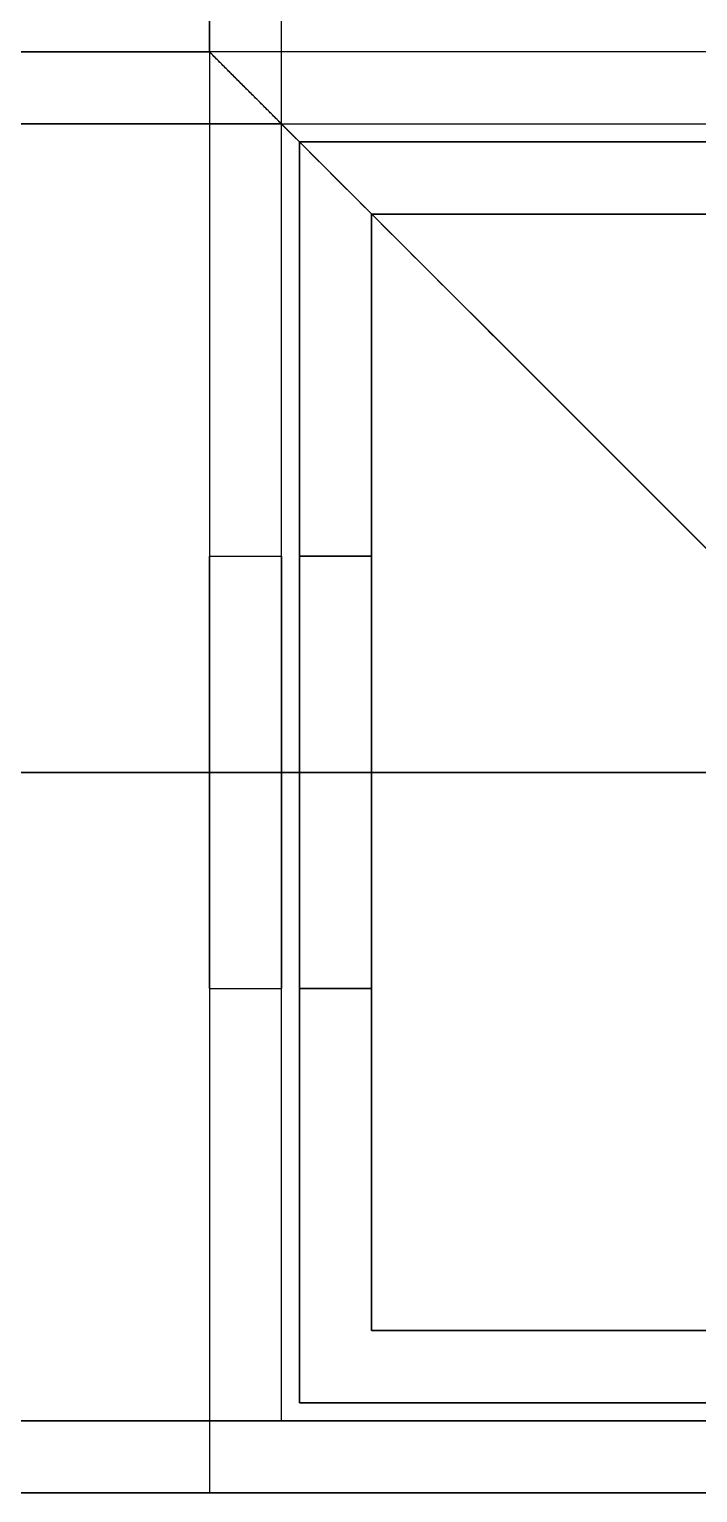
# Model space of a CAD drawing. Header units: millimetres. Extents: x -5956 to -4640, y -5088 to -3772.
# Drawn here: x -4685.11 to -4666.56, y -5087.89 to -5047.26 of the extents above; entities that cross this region are included whole.
import ezdxf

# ---------------------------------------------------------------- set-up
doc = ezdxf.new("R2010")
doc.units = ezdxf.units.MM
doc.header["$MEASUREMENT"] = 0
doc.layers.add('staal', color=5, linetype='Continuous', true_color=0x0000ff)

msp = doc.modelspace()

# ---------------------------------------------------------------- linework, layer by layer
at = {"layer": 'staal'}
for p, q in [((-4640.11, -5087.894, -424.813), (-4680.11, -5047.894, -424.813)), ((-4640.11, -5087.894, -424.813), (-4680.11, -5047.894, -424.813)), ((-4680.11, -5047.894, -399.813), (-4678.11, -5049.894, -399.813)), ((-4640.11, -5087.894, 1276), (-4680.11, -5047.894, 1276)), ((-4680.11, -5061.894, 1145.5), (-4678.11, -5061.894, 1145.5)), ((-4680.11, -5061.894, 1220.5), (-4678.11, -5061.894, 1220.5)), ((-4680.11, -5061.894, 995.5), (-4678.11, -5061.894, 995.5)), ((-4680.11, -5061.894, 1070.5), (-4678.11, -5061.894, 1070.5)), ((-4680.11, -5061.894, 845.5), (-4678.11, -5061.894, 845.5)), ((-4680.11, -5061.894, 920.5), (-4678.11, -5061.894, 920.5)), ((-4680.11, -5061.894, 770.5), (-4678.11, -5061.894, 770.5)), ((-4680.11, -5061.894, 695.5), (-4678.11, -5061.894, 695.5)), ((-4680.11, -5061.894, 95.5), (-4678.11, -5061.894, 95.5)), ((-4680.11, -5061.894, 170.5), (-4678.11, -5061.894, 170.5)), ((-4680.11, -5061.894, 320.5), (-4678.11, -5061.894, 320.5)), ((-4680.11, -5061.894, 245.5), (-4678.11, -5061.894, 245.5)), ((-4680.11, -5061.894, 470.5), (-4678.11, -5061.894, 470.5)), ((-4680.11, -5061.894, 395.5), (-4678.11, -5061.894, 395.5)), ((-4680.11, -5061.894, 620.5), (-4678.11, -5061.894, 620.5)), ((-4680.11, -5061.894, 545.5), (-4678.11, -5061.894, 545.5)), ((-4677.61, -5061.894, 1490.51), (-4675.61, -5061.894, 1490.51)), ((-4677.61, -5061.894, 1565.51), (-4675.61, -5061.894, 1565.51)), ((-4677.61, -5061.894, 1791.51), (-4675.61, -5061.894, 1791.51)), ((-4677.61, -5061.894, 1716.51), (-4675.61, -5061.894, 1716.51)), ((-4675.61, -5061.894, -254.313), (-4677.61, -5061.894, -254.313)), ((-4675.61, -5061.894, -329.313), (-4677.61, -5061.894, -329.313)), ((-4678.11, -5067.894, 40), (-4680.11, -5067.894, 40)), ((-4678.11, -5067.894, 1276), (-4680.11, -5067.894, 1276)), ((-4680.11, -5067.894, 1139.5), (-4678.11, -5067.894, 1139.5)), ((-4680.11, -5067.894, 1151.5), (-4678.11, -5067.894, 1151.5)), ((-4680.11, -5067.894, 1214.5), (-4678.11, -5067.894, 1214.5)), ((-4680.11, -5067.894, 1226.5), (-4678.11, -5067.894, 1226.5)), ((-4680.11, -5067.894, 989.5), (-4678.11, -5067.894, 989.5)), ((-4680.11, -5067.894, 1001.5), (-4678.11, -5067.894, 1001.5)), ((-4680.11, -5067.894, 1064.5), (-4678.11, -5067.894, 1064.5)), ((-4680.11, -5067.894, 1076.5), (-4678.11, -5067.894, 1076.5)), ((-4680.11, -5067.894, 839.5), (-4678.11, -5067.894, 839.5)), ((-4680.11, -5067.894, 851.5), (-4678.11, -5067.894, 851.5)), ((-4680.11, -5067.894, 914.5), (-4678.11, -5067.894, 914.5)), ((-4680.11, -5067.894, 926.5), (-4678.11, -5067.894, 926.5)), ((-4680.11, -5067.894, 764.5), (-4678.11, -5067.894, 764.5)), ((-4680.11, -5067.894, 776.5), (-4678.11, -5067.894, 776.5)), ((-4680.11, -5067.894, 689.5), (-4678.11, -5067.894, 689.5)), ((-4680.11, -5067.894, 701.5), (-4678.11, -5067.894, 701.5)), ((-4680.11, -5067.894, 89.5), (-4678.11, -5067.894, 89.5)), ((-4680.11, -5067.894, 101.5), (-4678.11, -5067.894, 101.5)), ((-4680.11, -5067.894, 164.5), (-4678.11, -5067.894, 164.5)), ((-4680.11, -5067.894, 176.5), (-4678.11, -5067.894, 176.5)), ((-4680.11, -5067.894, 314.5), (-4678.11, -5067.894, 314.5)), ((-4680.11, -5067.894, 326.5), (-4678.11, -5067.894, 326.5)), ((-4680.11, -5067.894, 239.5), (-4678.11, -5067.894, 239.5)), ((-4680.11, -5067.894, 251.5), (-4678.11, -5067.894, 251.5)), ((-4680.11, -5067.894, 464.5), (-4678.11, -5067.894, 464.5)), ((-4680.11, -5067.894, 476.5), (-4678.11, -5067.894, 476.5)), ((-4680.11, -5067.894, 389.5), (-4678.11, -5067.894, 389.5)), ((-4680.11, -5067.894, 401.5), (-4678.11, -5067.894, 401.5)), ((-4680.11, -5067.894, 614.5), (-4678.11, -5067.894, 614.5)), ((-4680.11, -5067.894, 626.5), (-4678.11, -5067.894, 626.5)), ((-4680.11, -5067.894, 539.5), (-4678.11, -5067.894, 539.5)), ((-4680.11, -5067.894, 551.5), (-4678.11, -5067.894, 551.5)), ((-4677.61, -5067.894, 1621.01), (-4675.61, -5067.894, 1621.01)), ((-4677.61, -5067.894, 1453.01), (-4675.61, -5067.894, 1453.01)), ((-4677.61, -5067.894, 1484.51), (-4675.61, -5067.894, 1484.51)), ((-4677.61, -5067.894, 1496.51), (-4675.61, -5067.894, 1496.51)), ((-4677.61, -5067.894, 1559.51), (-4675.61, -5067.894, 1559.51)), ((-4677.61, -5067.894, 1571.51), (-4675.61, -5067.894, 1571.51)), ((-4677.61, -5067.894, 1661.01), (-4675.61, -5067.894, 1661.01)), ((-4677.61, -5067.894, 1829.01), (-4675.61, -5067.894, 1829.01)), ((-4677.61, -5067.894, 1797.51), (-4675.61, -5067.894, 1797.51)), ((-4677.61, -5067.894, 1785.51), (-4675.61, -5067.894, 1785.51)), ((-4677.61, -5067.894, 1722.51), (-4675.61, -5067.894, 1722.51)), ((-4677.61, -5067.894, 1710.51), (-4675.61, -5067.894, 1710.51)), ((-4675.61, -5067.894, -384.813), (-4677.61, -5067.894, -384.813)), ((-4675.61, -5067.894, -216.813), (-4677.61, -5067.894, -216.813)), ((-4675.61, -5067.894, -248.313), (-4677.61, -5067.894, -248.313)), ((-4675.61, -5067.894, -260.313), (-4677.61, -5067.894, -260.313)), ((-4675.61, -5067.894, -323.313), (-4677.61, -5067.894, -323.313)), ((-4675.61, -5067.894, -335.313), (-4677.61, -5067.894, -335.313)), ((-4680.11, -5073.894, 1145.5), (-4678.11, -5073.894, 1145.5)), ((-4680.11, -5073.894, 1220.5), (-4678.11, -5073.894, 1220.5)), ((-4680.11, -5073.894, 995.5), (-4678.11, -5073.894, 995.5)), ((-4680.11, -5073.894, 1070.5), (-4678.11, -5073.894, 1070.5)), ((-4680.11, -5073.894, 845.5), (-4678.11, -5073.894, 845.5)), ((-4680.11, -5073.894, 920.5), (-4678.11, -5073.894, 920.5)), ((-4680.11, -5073.894, 770.5), (-4678.11, -5073.894, 770.5)), ((-4680.11, -5073.894, 695.5), (-4678.11, -5073.894, 695.5)), ((-4680.11, -5073.894, 95.5), (-4678.11, -5073.894, 95.5)), ((-4680.11, -5073.894, 170.5), (-4678.11, -5073.894, 170.5)), ((-4680.11, -5073.894, 320.5), (-4678.11, -5073.894, 320.5)), ((-4680.11, -5073.894, 245.5), (-4678.11, -5073.894, 245.5)), ((-4680.11, -5073.894, 470.5), (-4678.11, -5073.894, 470.5)), ((-4680.11, -5073.894, 395.5), (-4678.11, -5073.894, 395.5)), ((-4680.11, -5073.894, 620.5), (-4678.11, -5073.894, 620.5)), ((-4680.11, -5073.894, 545.5), (-4678.11, -5073.894, 545.5)), ((-4677.61, -5073.894, 1490.51), (-4675.61, -5073.894, 1490.51)), ((-4677.61, -5073.894, 1565.51), (-4675.61, -5073.894, 1565.51)), ((-4677.61, -5073.894, 1791.51), (-4675.61, -5073.894, 1791.51)), ((-4677.61, -5073.894, 1716.51), (-4675.61, -5073.894, 1716.51)), ((-4675.61, -5073.894, -254.313), (-4677.61, -5073.894, -254.313)), ((-4675.61, -5073.894, -329.313), (-4677.61, -5073.894, -329.313))]:
    msp.add_line(p, q, dxfattribs=at)
for points in [[(-4640.11, -5087.894), (-5956.11, -5087.894), (-5956.11, -3771.894), (-4640.11, -3771.894)], [(-4680.11, -5047.894), (-5916.11, -5047.894), (-5916.11, -3811.894), (-4680.11, -3811.894)]]:
    msp.add_lwpolyline(points, close=True, dxfattribs=at)
for points in [[(-4678.11, -5049.894, 1659.01), (-4678.11, -4429.894, 1659.01), (-4678.11, -3809.894, 1659.01)], [(-4678.11, -5049.894, 1623.01), (-4678.11, -4429.894, 1623.01), (-4678.11, -3809.894, 1623.01)], [(-4678.11, -5049.894, -386.813), (-4678.11, -4429.894, -386.813), (-4678.11, -3809.894, -386.813)], [(-4678.11, -5049.894, -422.813), (-4678.11, -4429.894, -422.813), (-4678.11, -3809.894, -422.813)], [(-4680.11, -5047.894, 1621.01), (-4680.11, -4429.894, 1621.01), (-4680.11, -3811.894, 1621.01)], [(-4680.11, -5047.894, 1661.01), (-4680.11, -4429.894, 1661.01), (-4680.11, -3811.894, 1661.01)], [(-4680.11, -5047.894, -424.813), (-4680.11, -4429.894, -424.813), (-4680.11, -3811.894, -424.813)], [(-4680.11, -5047.894, -384.813), (-4680.11, -4429.894, -384.813), (-4680.11, -3811.894, -384.813)], [(-4680.11, -5047.894, 1641.01), (-4680.11, -5023.144, 1641.01), (-4680.11, -4998.394, 1641.01)], [(-4680.11, -5047.894, -404.813), (-4680.11, -5023.144, -404.813), (-4680.11, -4998.394, -404.813)], [(-4678.11, -5049.894, 1641.01), (-4678.11, -5024.144, 1641.01), (-4678.11, -4998.394, 1641.01)], [(-4678.11, -5049.894, -404.813), (-4678.11, -5024.144, -404.813), (-4678.11, -4998.394, -404.813)], [(-4680.11, -5047.894, 1621.01), (-5298.11, -5047.894, 1621.01), (-5916.11, -5047.894, 1621.01)], [(-4680.11, -5047.894, 1661.01), (-5298.11, -5047.894, 1661.01), (-5916.11, -5047.894, 1661.01)], [(-5916.11, -5047.894, -424.813), (-5298.11, -5047.894, -424.813), (-4680.11, -5047.894, -424.813)], [(-5916.11, -5047.894, -384.813), (-5298.11, -5047.894, -384.813), (-4680.11, -5047.894, -384.813)], [(-4680.11, -5047.894, 1641.01), (-4704.86, -5047.894, 1641.01), (-4729.61, -5047.894, 1641.01)], [(-4729.61, -5047.894, -404.813), (-4704.86, -5047.894, -404.813), (-4680.11, -5047.894, -404.813)], [(-4640.11, -5087.894, 1621.01), (-4660.11, -5067.894, 1621.01), (-4680.11, -5047.894, 1621.01)], [(-4680.11, -5047.894, 1621.01), (-4680.11, -5047.894, 1641.01), (-4680.11, -5047.894, 1661.01)], [(-4680.11, -5047.894, 1661.01), (-4660.11, -5067.894, 1661.01), (-4640.11, -5087.894, 1661.01)], [(-4678.11, -5049.894, 1646.01), (-4679.11, -5048.894, 1646.01), (-4680.11, -5047.894, 1646.01)], [(-4640.11, -5087.894, 1621.01), (-4660.11, -5067.894, 1621.01), (-4680.11, -5047.894, 1621.01)], [(-4680.11, -5047.894, 1621.01), (-4680.11, -5047.894, 1641.01), (-4680.11, -5047.894, 1661.01)], [(-4680.11, -5047.894, 1661.01), (-4660.11, -5067.894, 1661.01), (-4640.11, -5087.894, 1661.01)], [(-4678.11, -5049.894, 1646.01), (-4679.11, -5048.894, 1646.01), (-4680.11, -5047.894, 1646.01)], [(-4680.11, -5047.894, -424.813), (-4680.11, -5047.894, -404.813), (-4680.11, -5047.894, -384.813)], [(-4640.11, -5087.894, -384.813), (-4660.11, -5067.894, -384.813), (-4680.11, -5047.894, -384.813)], [(-4640.11, -5087.894, -424.813), (-4660.11, -5067.894, -424.813), (-4680.11, -5047.894, -424.813)], [(-4680.11, -5047.894, -424.813), (-4680.11, -5047.894, -404.813), (-4680.11, -5047.894, -384.813)], [(-4680.11, -5047.894, -384.813), (-4660.11, -5067.894, -384.813), (-4640.11, -5087.894, -384.813)], [(-4678.11, -5049.894, -399.813), (-4679.11, -5048.894, -399.813), (-4680.11, -5047.894, -399.813)], [(-4640.11, -5047.894, 40), (-4660.11, -5047.894, 40), (-4680.11, -5047.894, 40)], [(-4680.11, -5047.894, 40), (-4680.11, -5047.894, 658), (-4680.11, -5047.894, 1276)], [(-4640.11, -5047.894, 1276), (-4660.11, -5047.894, 1276), (-4680.11, -5047.894, 1276)], [(-4680.11, -5047.894, 40), (-4680.11, -5067.894, 40), (-4680.11, -5087.894, 40)], [(-4680.11, -5047.894, 1276), (-4680.11, -5067.894, 1276), (-4680.11, -5087.894, 1276)], [(-4640.11, -5047.894, 658), (-4660.11, -5047.894, 658), (-4680.11, -5047.894, 658)], [(-4680.11, -5047.894, 658), (-4680.11, -5067.894, 658), (-4680.11, -5087.894, 658)], [(-4678.11, -5049.894, 1659.01), (-5298.11, -5049.894, 1659.01), (-5918.11, -5049.894, 1659.01)], [(-4678.11, -5049.894, 1623.01), (-5298.11, -5049.894, 1623.01), (-5918.11, -5049.894, 1623.01)], [(-5918.11, -5049.894, -386.813), (-5298.11, -5049.894, -386.813), (-4678.11, -5049.894, -386.813)], [(-5918.11, -5049.894, -422.813), (-5298.11, -5049.894, -422.813), (-4678.11, -5049.894, -422.813)], [(-4678.11, -5049.894, 1641.01), (-4703.86, -5049.894, 1641.01), (-4729.61, -5049.894, 1641.01)], [(-4729.61, -5049.894, -404.813), (-4703.86, -5049.894, -404.813), (-4678.11, -5049.894, -404.813)], [(-4642.11, -5085.894, 1659.01), (-4660.11, -5067.894, 1659.01), (-4678.11, -5049.894, 1659.01)], [(-4678.11, -5049.894, 1659.01), (-4678.11, -5049.894, 1641.01), (-4678.11, -5049.894, 1623.01)], [(-4678.11, -5049.894, 1623.01), (-4660.11, -5067.894, 1623.01), (-4642.11, -5085.894, 1623.01)], [(-4642.11, -5085.894, 1659.01), (-4660.11, -5067.894, 1659.01), (-4678.11, -5049.894, 1659.01)], [(-4678.11, -5049.894, 1659.01), (-4678.11, -5049.894, 1641.01), (-4678.11, -5049.894, 1623.01)], [(-4678.11, -5049.894, 1623.01), (-4660.11, -5067.894, 1623.01), (-4642.11, -5085.894, 1623.01)], [(-4678.11, -5049.894, -386.813), (-4660.11, -5067.894, -386.813), (-4642.11, -5085.894, -386.813)], [(-4678.11, -5049.894, -422.813), (-4678.11, -5049.894, -404.813), (-4678.11, -5049.894, -386.813)], [(-4642.11, -5085.894, -422.813), (-4660.11, -5067.894, -422.813), (-4678.11, -5049.894, -422.813)], [(-4642.11, -5085.894, -386.813), (-4660.11, -5067.894, -386.813), (-4678.11, -5049.894, -386.813)], [(-4678.11, -5049.894, -386.813), (-4678.11, -5049.894, -404.813), (-4678.11, -5049.894, -422.813)], [(-4678.11, -5049.894, -422.813), (-4660.11, -5067.894, -422.813), (-4642.11, -5085.894, -422.813)], [(-4678.11, -5085.894, 40), (-4678.11, -5067.894, 40), (-4678.11, -5049.894, 40)], [(-4678.11, -5049.894, 40), (-4678.11, -5049.894, 658), (-4678.11, -5049.894, 1276)], [(-4678.11, -5085.894, 1276), (-4678.11, -5067.894, 1276), (-4678.11, -5049.894, 1276)], [(-4678.11, -5049.894, 40), (-4660.11, -5049.894, 40), (-4642.11, -5049.894, 40)], [(-4678.11, -5049.894, 1276), (-4660.11, -5049.894, 1276), (-4642.11, -5049.894, 1276)], [(-4678.11, -5085.894, 658), (-4678.11, -5067.894, 658), (-4678.11, -5049.894, 658)], [(-4678.11, -5049.894, 658), (-4660.11, -5049.894, 658), (-4642.11, -5049.894, 658)], [(-4677.61, -5050.394, 1621.01), (-4660.11, -5050.394, 1621.01), (-4642.61, -5050.394, 1621.01)], [(-4677.61, -5050.394, 1453.01), (-4660.11, -5050.394, 1453.01), (-4642.61, -5050.394, 1453.01)], [(-4677.61, -5050.394, 1621.01), (-4677.61, -5050.394, 1537.01), (-4677.61, -5050.394, 1453.01)], [(-4677.61, -5085.394, 1621.01), (-4677.61, -5067.894, 1621.01), (-4677.61, -5050.394, 1621.01)], [(-4677.61, -5085.394, 1453.01), (-4677.61, -5067.894, 1453.01), (-4677.61, -5050.394, 1453.01)], [(-4677.61, -5050.394, 1537.01), (-4660.11, -5050.394, 1537.01), (-4642.61, -5050.394, 1537.01)], [(-4677.61, -5085.394, 1537.01), (-4677.61, -5067.894, 1537.01), (-4677.61, -5050.394, 1537.01)], [(-4677.61, -5050.394, 1661.01), (-4660.11, -5050.394, 1661.01), (-4642.61, -5050.394, 1661.01)], [(-4677.61, -5050.394, 1829.01), (-4660.11, -5050.394, 1829.01), (-4642.61, -5050.394, 1829.01)], [(-4677.61, -5050.394, 1661.01), (-4677.61, -5050.394, 1745.01), (-4677.61, -5050.394, 1829.01)], [(-4677.61, -5085.394, 1661.01), (-4677.61, -5067.894, 1661.01), (-4677.61, -5050.394, 1661.01)], [(-4677.61, -5085.394, 1829.01), (-4677.61, -5067.894, 1829.01), (-4677.61, -5050.394, 1829.01)], [(-4677.61, -5050.394, 1745.01), (-4660.11, -5050.394, 1745.01), (-4642.61, -5050.394, 1745.01)], [(-4677.61, -5085.394, 1745.01), (-4677.61, -5067.894, 1745.01), (-4677.61, -5050.394, 1745.01)], [(-4642.61, -5050.394, -384.813), (-4660.11, -5050.394, -384.813), (-4677.61, -5050.394, -384.813)], [(-4677.61, -5050.394, -384.813), (-4677.61, -5050.394, -300.813), (-4677.61, -5050.394, -216.813)], [(-4642.61, -5050.394, -216.813), (-4660.11, -5050.394, -216.813), (-4677.61, -5050.394, -216.813)], [(-4677.61, -5050.394, -384.813), (-4677.61, -5067.894, -384.813), (-4677.61, -5085.394, -384.813)], [(-4677.61, -5050.394, -216.813), (-4677.61, -5067.894, -216.813), (-4677.61, -5085.394, -216.813)], [(-4642.61, -5050.394, -300.813), (-4660.11, -5050.394, -300.813), (-4677.61, -5050.394, -300.813)], [(-4677.61, -5050.394, -300.813), (-4677.61, -5067.894, -300.813), (-4677.61, -5085.394, -300.813)], [(-4675.61, -5052.394, 1621.01), (-4675.61, -5067.894, 1621.01), (-4675.61, -5083.394, 1621.01)], [(-4675.61, -5052.394, 1453.01), (-4675.61, -5067.894, 1453.01), (-4675.61, -5083.394, 1453.01)], [(-4675.61, -5052.394, 1621.01), (-4675.61, -5052.394, 1537.01), (-4675.61, -5052.394, 1453.01)], [(-4644.61, -5052.394, 1621.01), (-4660.11, -5052.394, 1621.01), (-4675.61, -5052.394, 1621.01)], [(-4644.61, -5052.394, 1453.01), (-4660.11, -5052.394, 1453.01), (-4675.61, -5052.394, 1453.01)], [(-4675.61, -5052.394, 1537.01), (-4675.61, -5067.894, 1537.01), (-4675.61, -5083.394, 1537.01)], [(-4644.61, -5052.394, 1537.01), (-4660.11, -5052.394, 1537.01), (-4675.61, -5052.394, 1537.01)], [(-4675.61, -5052.394, 1661.01), (-4675.61, -5067.894, 1661.01), (-4675.61, -5083.394, 1661.01)], [(-4675.61, -5052.394, 1829.01), (-4675.61, -5067.894, 1829.01), (-4675.61, -5083.394, 1829.01)], [(-4675.61, -5052.394, 1661.01), (-4675.61, -5052.394, 1745.01), (-4675.61, -5052.394, 1829.01)], [(-4644.61, -5052.394, 1661.01), (-4660.11, -5052.394, 1661.01), (-4675.61, -5052.394, 1661.01)], [(-4644.61, -5052.394, 1829.01), (-4660.11, -5052.394, 1829.01), (-4675.61, -5052.394, 1829.01)], [(-4675.61, -5052.394, 1745.01), (-4675.61, -5067.894, 1745.01), (-4675.61, -5083.394, 1745.01)], [(-4644.61, -5052.394, 1745.01), (-4660.11, -5052.394, 1745.01), (-4675.61, -5052.394, 1745.01)], [(-4675.61, -5083.394, -384.813), (-4675.61, -5067.894, -384.813), (-4675.61, -5052.394, -384.813)], [(-4675.61, -5052.394, -384.813), (-4675.61, -5052.394, -300.813), (-4675.61, -5052.394, -216.813)], [(-4675.61, -5083.394, -216.813), (-4675.61, -5067.894, -216.813), (-4675.61, -5052.394, -216.813)], [(-4675.61, -5052.394, -384.813), (-4660.11, -5052.394, -384.813), (-4644.61, -5052.394, -384.813)], [(-4675.61, -5052.394, -216.813), (-4660.11, -5052.394, -216.813), (-4644.61, -5052.394, -216.813)], [(-4675.61, -5083.394, -300.813), (-4675.61, -5067.894, -300.813), (-4675.61, -5052.394, -300.813)], [(-4675.61, -5052.394, -300.813), (-4660.11, -5052.394, -300.813), (-4644.61, -5052.394, -300.813)], [(-4660.11, -5067.894, 1661.01), (-4695.36, -5067.894, 1661.01), (-4730.61, -5067.894, 1661.01)], [(-4660.11, -5067.894, 1659.01), (-4695.36, -5067.894, 1659.01), (-4730.61, -5067.894, 1659.01)], [(-4660.11, -5067.894, 1623.01), (-4695.36, -5067.894, 1623.01), (-4730.61, -5067.894, 1623.01)], [(-4660.11, -5067.894, 1621.01), (-4695.36, -5067.894, 1621.01), (-4730.61, -5067.894, 1621.01)], [(-4730.61, -5067.894, -384.813), (-4695.36, -5067.894, -384.813), (-4660.11, -5067.894, -384.813)], [(-4730.61, -5067.894, -386.813), (-4695.36, -5067.894, -386.813), (-4660.11, -5067.894, -386.813)], [(-4730.61, -5067.894, -422.813), (-4695.36, -5067.894, -422.813), (-4660.11, -5067.894, -422.813)], [(-4730.61, -5067.894, -424.813), (-4695.36, -5067.894, -424.813), (-4660.11, -5067.894, -424.813)], [(-4680.11, -5067.894, 40), (-4680.11, -5067.894, 64.75), (-4680.11, -5067.894, 89.5)], [(-4680.11, -5067.894, 101.5), (-4680.11, -5067.894, 133), (-4680.11, -5067.894, 164.5)], [(-4680.11, -5067.894, 176.5), (-4680.11, -5067.894, 208), (-4680.11, -5067.894, 239.5)], [(-4680.11, -5067.894, 251.5), (-4680.11, -5067.894, 283), (-4680.11, -5067.894, 314.5)], [(-4680.11, -5067.894, 326.5), (-4680.11, -5067.894, 358), (-4680.11, -5067.894, 389.5)], [(-4680.11, -5067.894, 401.5), (-4680.11, -5067.894, 433), (-4680.11, -5067.894, 464.5)], [(-4680.11, -5067.894, 476.5), (-4680.11, -5067.894, 508), (-4680.11, -5067.894, 539.5)], [(-4680.11, -5067.894, 551.5), (-4680.11, -5067.894, 583), (-4680.11, -5067.894, 614.5)], [(-4680.11, -5067.894, 626.5), (-4680.11, -5067.894, 658), (-4680.11, -5067.894, 689.5)], [(-4680.11, -5067.894, 701.5), (-4680.11, -5067.894, 733), (-4680.11, -5067.894, 764.5)], [(-4680.11, -5067.894, 776.5), (-4680.11, -5067.894, 808), (-4680.11, -5067.894, 839.5)], [(-4680.11, -5067.894, 851.5), (-4680.11, -5067.894, 883), (-4680.11, -5067.894, 914.5)], [(-4680.11, -5067.894, 926.5), (-4680.11, -5067.894, 958), (-4680.11, -5067.894, 989.5)], [(-4680.11, -5067.894, 1001.5), (-4680.11, -5067.894, 1033), (-4680.11, -5067.894, 1064.5)], [(-4680.11, -5067.894, 1076.5), (-4680.11, -5067.894, 1108), (-4680.11, -5067.894, 1139.5)], [(-4680.11, -5067.894, 1151.5), (-4680.11, -5067.894, 1183), (-4680.11, -5067.894, 1214.5)], [(-4680.11, -5067.894, 1226.5), (-4680.11, -5067.894, 1251.25), (-4680.11, -5067.894, 1276)], [(-4678.11, -5067.894, 40), (-4678.11, -5067.894, 64.75), (-4678.11, -5067.894, 89.5)], [(-4678.11, -5067.894, 101.5), (-4678.11, -5067.894, 133), (-4678.11, -5067.894, 164.5)], [(-4678.11, -5067.894, 176.5), (-4678.11, -5067.894, 208), (-4678.11, -5067.894, 239.5)], [(-4678.11, -5067.894, 251.5), (-4678.11, -5067.894, 283), (-4678.11, -5067.894, 314.5)], [(-4678.11, -5067.894, 326.5), (-4678.11, -5067.894, 358), (-4678.11, -5067.894, 389.5)], [(-4678.11, -5067.894, 401.5), (-4678.11, -5067.894, 433), (-4678.11, -5067.894, 464.5)], [(-4678.11, -5067.894, 476.5), (-4678.11, -5067.894, 508), (-4678.11, -5067.894, 539.5)], [(-4678.11, -5067.894, 551.5), (-4678.11, -5067.894, 583), (-4678.11, -5067.894, 614.5)], [(-4678.11, -5067.894, 626.5), (-4678.11, -5067.894, 658), (-4678.11, -5067.894, 689.5)], [(-4678.11, -5067.894, 701.5), (-4678.11, -5067.894, 733), (-4678.11, -5067.894, 764.5)], [(-4678.11, -5067.894, 776.5), (-4678.11, -5067.894, 808), (-4678.11, -5067.894, 839.5)], [(-4678.11, -5067.894, 851.5), (-4678.11, -5067.894, 883), (-4678.11, -5067.894, 914.5)], [(-4678.11, -5067.894, 926.5), (-4678.11, -5067.894, 958), (-4678.11, -5067.894, 989.5)], [(-4678.11, -5067.894, 1001.5), (-4678.11, -5067.894, 1033), (-4678.11, -5067.894, 1064.5)], [(-4678.11, -5067.894, 1076.5), (-4678.11, -5067.894, 1108), (-4678.11, -5067.894, 1139.5)], [(-4678.11, -5067.894, 1151.5), (-4678.11, -5067.894, 1183), (-4678.11, -5067.894, 1214.5)], [(-4678.11, -5067.894, 1226.5), (-4678.11, -5067.894, 1251.25), (-4678.11, -5067.894, 1276)], [(-4677.61, -5067.894, 1621.01), (-4677.61, -5067.894, 1596.26), (-4677.61, -5067.894, 1571.51)], [(-4677.61, -5067.894, 1559.51), (-4677.61, -5067.894, 1528.01), (-4677.61, -5067.894, 1496.51)], [(-4677.61, -5067.894, 1484.51), (-4677.61, -5067.894, 1468.76), (-4677.61, -5067.894, 1453.01)], [(-4677.61, -5067.894, 1661.01), (-4677.61, -5067.894, 1685.76), (-4677.61, -5067.894, 1710.51)], [(-4677.61, -5067.894, 1722.51), (-4677.61, -5067.894, 1754.01), (-4677.61, -5067.894, 1785.51)], [(-4677.61, -5067.894, 1797.51), (-4677.61, -5067.894, 1813.26), (-4677.61, -5067.894, 1829.01)], [(-4677.61, -5067.894, -384.813), (-4677.61, -5067.894, -360.063), (-4677.61, -5067.894, -335.313)], [(-4677.61, -5067.894, -323.313), (-4677.61, -5067.894, -291.813), (-4677.61, -5067.894, -260.313)], [(-4677.61, -5067.894, -248.313), (-4677.61, -5067.894, -232.563), (-4677.61, -5067.894, -216.813)], [(-4675.61, -5067.894, 1621.01), (-4675.61, -5067.894, 1596.26), (-4675.61, -5067.894, 1571.51)], [(-4675.61, -5067.894, 1559.51), (-4675.61, -5067.894, 1528.01), (-4675.61, -5067.894, 1496.51)], [(-4675.61, -5067.894, 1484.51), (-4675.61, -5067.894, 1468.76), (-4675.61, -5067.894, 1453.01)], [(-4675.61, -5067.894, 1661.01), (-4675.61, -5067.894, 1685.76), (-4675.61, -5067.894, 1710.51)], [(-4675.61, -5067.894, 1722.51), (-4675.61, -5067.894, 1754.01), (-4675.61, -5067.894, 1785.51)], [(-4675.61, -5067.894, 1797.51), (-4675.61, -5067.894, 1813.26), (-4675.61, -5067.894, 1829.01)], [(-4675.61, -5067.894, -384.813), (-4675.61, -5067.894, -360.063), (-4675.61, -5067.894, -335.313)], [(-4675.61, -5067.894, -323.313), (-4675.61, -5067.894, -291.813), (-4675.61, -5067.894, -260.313)], [(-4675.61, -5067.894, -248.313), (-4675.61, -5067.894, -232.563), (-4675.61, -5067.894, -216.813)], [(-4675.61, -5083.394, 1621.01), (-4675.61, -5083.394, 1537.01), (-4675.61, -5083.394, 1453.01)], [(-4675.61, -5083.394, 1621.01), (-4660.11, -5083.394, 1621.01), (-4644.61, -5083.394, 1621.01)], [(-4675.61, -5083.394, 1453.01), (-4660.11, -5083.394, 1453.01), (-4644.61, -5083.394, 1453.01)], [(-4675.61, -5083.394, 1537.01), (-4660.11, -5083.394, 1537.01), (-4644.61, -5083.394, 1537.01)], [(-4675.61, -5083.394, 1661.01), (-4675.61, -5083.394, 1745.01), (-4675.61, -5083.394, 1829.01)], [(-4675.61, -5083.394, 1661.01), (-4660.11, -5083.394, 1661.01), (-4644.61, -5083.394, 1661.01)], [(-4675.61, -5083.394, 1829.01), (-4660.11, -5083.394, 1829.01), (-4644.61, -5083.394, 1829.01)], [(-4675.61, -5083.394, 1745.01), (-4660.11, -5083.394, 1745.01), (-4644.61, -5083.394, 1745.01)], [(-4644.61, -5083.394, -384.813), (-4660.11, -5083.394, -384.813), (-4675.61, -5083.394, -384.813)], [(-4675.61, -5083.394, -384.813), (-4675.61, -5083.394, -300.813), (-4675.61, -5083.394, -216.813)], [(-4644.61, -5083.394, -216.813), (-4660.11, -5083.394, -216.813), (-4675.61, -5083.394, -216.813)], [(-4644.61, -5083.394, -300.813), (-4660.11, -5083.394, -300.813), (-4675.61, -5083.394, -300.813)], [(-4642.61, -5085.394, 1621.01), (-4660.11, -5085.394, 1621.01), (-4677.61, -5085.394, 1621.01)], [(-4677.61, -5085.394, 1621.01), (-4677.61, -5085.394, 1537.01), (-4677.61, -5085.394, 1453.01)], [(-4642.61, -5085.394, 1453.01), (-4660.11, -5085.394, 1453.01), (-4677.61, -5085.394, 1453.01)], [(-4642.61, -5085.394, 1537.01), (-4660.11, -5085.394, 1537.01), (-4677.61, -5085.394, 1537.01)], [(-4642.61, -5085.394, 1661.01), (-4660.11, -5085.394, 1661.01), (-4677.61, -5085.394, 1661.01)], [(-4677.61, -5085.394, 1661.01), (-4677.61, -5085.394, 1745.01), (-4677.61, -5085.394, 1829.01)], [(-4642.61, -5085.394, 1829.01), (-4660.11, -5085.394, 1829.01), (-4677.61, -5085.394, 1829.01)], [(-4642.61, -5085.394, 1745.01), (-4660.11, -5085.394, 1745.01), (-4677.61, -5085.394, 1745.01)], [(-4677.61, -5085.394, -384.813), (-4677.61, -5085.394, -300.813), (-4677.61, -5085.394, -216.813)], [(-4677.61, -5085.394, -384.813), (-4660.11, -5085.394, -384.813), (-4642.61, -5085.394, -384.813)], [(-4677.61, -5085.394, -216.813), (-4660.11, -5085.394, -216.813), (-4642.61, -5085.394, -216.813)], [(-4677.61, -5085.394, -300.813), (-4660.11, -5085.394, -300.813), (-4642.61, -5085.394, -300.813)], [(-4642.11, -5085.894, 1659.01), (-5298.11, -5085.894, 1659.01), (-5954.11, -5085.894, 1659.01)], [(-4642.11, -5085.894, 1623.01), (-5298.11, -5085.894, 1623.01), (-5954.11, -5085.894, 1623.01)], [(-5954.11, -5085.894, -386.813), (-5298.11, -5085.894, -386.813), (-4642.11, -5085.894, -386.813)], [(-5954.11, -5085.894, -422.813), (-5298.11, -5085.894, -422.813), (-4642.11, -5085.894, -422.813)], [(-4642.11, -5085.894, 1641.01), (-4685.86, -5085.894, 1641.01), (-4729.61, -5085.894, 1641.01)], [(-4729.61, -5085.894, -404.813), (-4685.86, -5085.894, -404.813), (-4642.11, -5085.894, -404.813)], [(-4642.11, -5085.894, 40), (-4660.11, -5085.894, 40), (-4678.11, -5085.894, 40)], [(-4678.11, -5085.894, 40), (-4678.11, -5085.894, 658), (-4678.11, -5085.894, 1276)], [(-4642.11, -5085.894, 1276), (-4660.11, -5085.894, 1276), (-4678.11, -5085.894, 1276)], [(-4642.11, -5085.894, 658), (-4660.11, -5085.894, 658), (-4678.11, -5085.894, 658)], [(-4640.11, -5087.894, 1621.01), (-5298.11, -5087.894, 1621.01), (-5956.11, -5087.894, 1621.01)], [(-4640.11, -5087.894, 1661.01), (-5298.11, -5087.894, 1661.01), (-5956.11, -5087.894, 1661.01)], [(-5956.11, -5087.894, -424.813), (-5298.11, -5087.894, -424.813), (-4640.11, -5087.894, -424.813)], [(-5956.11, -5087.894, -384.813), (-5298.11, -5087.894, -384.813), (-4640.11, -5087.894, -384.813)], [(-4640.11, -5087.894, 1641.01), (-4684.86, -5087.894, 1641.01), (-4729.61, -5087.894, 1641.01)], [(-4729.61, -5087.894, -404.813), (-4684.86, -5087.894, -404.813), (-4640.11, -5087.894, -404.813)], [(-4680.11, -5087.894, 40), (-4680.11, -5087.894, 658), (-4680.11, -5087.894, 1276)], [(-4680.11, -5087.894, 40), (-4660.11, -5087.894, 40), (-4640.11, -5087.894, 40)], [(-4680.11, -5087.894, 1276), (-4660.11, -5087.894, 1276), (-4640.11, -5087.894, 1276)], [(-4680.11, -5087.894, 658), (-4660.11, -5087.894, 658), (-4640.11, -5087.894, 658)]]:
    msp.add_open_spline(points, degree=2, dxfattribs=at)
for points, weights, knots in [([(-4680.11, -5073.894, 1145.5), (-4680.11, -5073.894, 1139.5), (-4680.11, -5067.894, 1139.5), (-4680.11, -5061.894, 1139.5), (-4680.11, -5061.894, 1145.5), (-4680.11, -5061.894, 1151.5), (-4680.11, -5067.894, 1151.5), (-4680.11, -5073.894, 1151.5), (-4680.11, -5073.894, 1145.5)], [1, 0.707106781187, 1, 0.707106781187, 1, 0.707106781187, 1, 0.707106781187, 1], [-31.415927, -31.415927, -31.415927, -23.561945, -23.561945, -15.707963, -15.707963, -7.853982, -7.853982, 0, 0, 0]), ([(-4680.11, -5073.894, 1220.5), (-4680.11, -5073.894, 1214.5), (-4680.11, -5067.894, 1214.5), (-4680.11, -5061.894, 1214.5), (-4680.11, -5061.894, 1220.5), (-4680.11, -5061.894, 1226.5), (-4680.11, -5067.894, 1226.5), (-4680.11, -5073.894, 1226.5), (-4680.11, -5073.894, 1220.5)], [1, 0.707106781187, 1, 0.707106781187, 1, 0.707106781187, 1, 0.707106781187, 1], [-31.415927, -31.415927, -31.415927, -23.561945, -23.561945, -15.707963, -15.707963, -7.853982, -7.853982, 0, 0, 0]), ([(-4680.11, -5073.894, 995.5), (-4680.11, -5073.894, 989.5), (-4680.11, -5067.894, 989.5), (-4680.11, -5061.894, 989.5), (-4680.11, -5061.894, 995.5), (-4680.11, -5061.894, 1001.5), (-4680.11, -5067.894, 1001.5), (-4680.11, -5073.894, 1001.5), (-4680.11, -5073.894, 995.5)], [1, 0.707106781187, 1, 0.707106781187, 1, 0.707106781187, 1, 0.707106781187, 1], [-31.415927, -31.415927, -31.415927, -23.561945, -23.561945, -15.707963, -15.707963, -7.853982, -7.853982, 0, 0, 0]), ([(-4680.11, -5073.894, 1070.5), (-4680.11, -5073.894, 1064.5), (-4680.11, -5067.894, 1064.5), (-4680.11, -5061.894, 1064.5), (-4680.11, -5061.894, 1070.5), (-4680.11, -5061.894, 1076.5), (-4680.11, -5067.894, 1076.5), (-4680.11, -5073.894, 1076.5), (-4680.11, -5073.894, 1070.5)], [1, 0.707106781187, 1, 0.707106781187, 1, 0.707106781187, 1, 0.707106781187, 1], [-31.415927, -31.415927, -31.415927, -23.561945, -23.561945, -15.707963, -15.707963, -7.853982, -7.853982, 0, 0, 0]), ([(-4680.11, -5073.894, 845.5), (-4680.11, -5073.894, 839.5), (-4680.11, -5067.894, 839.5), (-4680.11, -5061.894, 839.5), (-4680.11, -5061.894, 845.5), (-4680.11, -5061.894, 851.5), (-4680.11, -5067.894, 851.5), (-4680.11, -5073.894, 851.5), (-4680.11, -5073.894, 845.5)], [1, 0.707106781187, 1, 0.707106781187, 1, 0.707106781187, 1, 0.707106851018, 0.999999860338], [-31.415927, -31.415927, -31.415927, -23.561944, -23.561944, -15.707962, -15.707962, -7.85398, -7.85398, 0, 0, 0]), ([(-4680.11, -5073.894, 920.5), (-4680.11, -5073.894, 914.5), (-4680.11, -5067.894, 914.5), (-4680.11, -5061.894, 914.5), (-4680.11, -5061.894, 920.5), (-4680.11, -5061.894, 926.5), (-4680.11, -5067.894, 926.5), (-4680.11, -5073.894, 926.5), (-4680.11, -5073.894, 920.5)], [1, 0.707106781187, 1, 0.707106781187, 1, 0.707106781187, 1, 0.707106851018, 0.999999860338], [-31.415927, -31.415927, -31.415927, -23.561944, -23.561944, -15.707962, -15.707962, -7.85398, -7.85398, 0, 0, 0]), ([(-4680.11, -5073.894, 770.5), (-4680.11, -5073.894, 764.5), (-4680.11, -5067.894, 764.5), (-4680.11, -5061.894, 764.5), (-4680.11, -5061.894, 770.5), (-4680.11, -5061.894, 776.5), (-4680.11, -5067.894, 776.5), (-4680.11, -5073.894, 776.5), (-4680.11, -5073.894, 770.5)], [1, 0.707106781187, 1, 0.707106781187, 1, 0.707106781187, 1, 0.707106781187, 1], [-31.415927, -31.415927, -31.415927, -23.561945, -23.561945, -15.707963, -15.707963, -7.853982, -7.853982, 0, 0, 0]), ([(-4680.11, -5073.894, 695.5), (-4680.11, -5073.894, 689.5), (-4680.11, -5067.894, 689.5), (-4680.11, -5061.894, 689.5), (-4680.11, -5061.894, 695.5), (-4680.11, -5061.894, 701.5), (-4680.11, -5067.894, 701.5), (-4680.11, -5073.894, 701.5), (-4680.11, -5073.894, 695.5)], [1, 0.707106781187, 1, 0.707106781187, 1, 0.707106781187, 1, 0.707106781187, 1], [-31.415927, -31.415927, -31.415927, -23.561945, -23.561945, -15.707963, -15.707963, -7.853982, -7.853982, 0, 0, 0]), ([(-4680.11, -5073.894, 95.5), (-4680.11, -5073.894, 89.5), (-4680.11, -5067.894, 89.5), (-4680.11, -5061.894, 89.5), (-4680.11, -5061.894, 95.5), (-4680.11, -5061.894, 101.5), (-4680.11, -5067.894, 101.5), (-4680.11, -5073.894, 101.5), (-4680.11, -5073.894, 95.5)], [1, 0.707106781187, 1, 0.707106781187, 1, 0.707106781187, 1, 0.707106781187, 1], [-31.415927, -31.415927, -31.415927, -23.561945, -23.561945, -15.707963, -15.707963, -7.853982, -7.853982, 0, 0, 0]), ([(-4680.11, -5073.894, 170.5), (-4680.11, -5073.894, 164.5), (-4680.11, -5067.894, 164.5), (-4680.11, -5061.894, 164.5), (-4680.11, -5061.894, 170.5), (-4680.11, -5061.894, 176.5), (-4680.11, -5067.894, 176.5), (-4680.11, -5073.894, 176.5), (-4680.11, -5073.894, 170.5)], [1, 0.707106781187, 1, 0.707106781187, 1, 0.707106781187, 1, 0.707106781187, 1], [-31.415927, -31.415927, -31.415927, -23.561945, -23.561945, -15.707963, -15.707963, -7.853982, -7.853982, 0, 0, 0]), ([(-4680.11, -5073.894, 320.5), (-4680.11, -5073.894, 314.5), (-4680.11, -5067.894, 314.5), (-4680.11, -5061.894, 314.5), (-4680.11, -5061.894, 320.5), (-4680.11, -5061.894, 326.5), (-4680.11, -5067.894, 326.5), (-4680.11, -5073.894, 326.5), (-4680.11, -5073.894, 320.5)], [1, 0.707106781187, 1, 0.707106781187, 1, 0.707106781187, 1, 0.707106781187, 1], [-31.415927, -31.415927, -31.415927, -23.561945, -23.561945, -15.707963, -15.707963, -7.853982, -7.853982, 0, 0, 0]), ([(-4680.11, -5073.894, 245.5), (-4680.11, -5073.894, 239.5), (-4680.11, -5067.894, 239.5), (-4680.11, -5061.894, 239.5), (-4680.11, -5061.894, 245.5), (-4680.11, -5061.894, 251.5), (-4680.11, -5067.894, 251.5), (-4680.11, -5073.894, 251.5), (-4680.11, -5073.894, 245.5)], [1, 0.707106781187, 1, 0.707106781187, 1, 0.707106781187, 1, 0.707106851018, 0.999999860338], [-31.415927, -31.415927, -31.415927, -23.561944, -23.561944, -15.707962, -15.707962, -7.85398, -7.85398, 0, 0, 0]), ([(-4680.11, -5073.894, 470.5), (-4680.11, -5073.894, 464.5), (-4680.11, -5067.894, 464.5), (-4680.11, -5061.894, 464.5), (-4680.11, -5061.894, 470.5), (-4680.11, -5061.894, 476.5), (-4680.11, -5067.894, 476.5), (-4680.11, -5073.894, 476.5), (-4680.11, -5073.894, 470.5)], [1, 0.707106781187, 1, 0.707106781187, 1, 0.707106781187, 1, 0.707106781187, 1], [-31.415927, -31.415927, -31.415927, -23.561945, -23.561945, -15.707963, -15.707963, -7.853982, -7.853982, 0, 0, 0]), ([(-4680.11, -5073.894, 395.5), (-4680.11, -5073.894, 389.5), (-4680.11, -5067.894, 389.5), (-4680.11, -5061.894, 389.5), (-4680.11, -5061.894, 395.5), (-4680.11, -5061.894, 401.5), (-4680.11, -5067.894, 401.5), (-4680.11, -5073.894, 401.5), (-4680.11, -5073.894, 395.5)], [1, 0.707106781187, 1, 0.707106781187, 1, 0.707106781187, 1, 0.707106781187, 1], [-31.415927, -31.415927, -31.415927, -23.561945, -23.561945, -15.707963, -15.707963, -7.853982, -7.853982, 0, 0, 0]), ([(-4680.11, -5073.894, 620.5), (-4680.11, -5073.894, 614.5), (-4680.11, -5067.894, 614.5), (-4680.11, -5061.894, 614.5), (-4680.11, -5061.894, 620.5), (-4680.11, -5061.894, 626.5), (-4680.11, -5067.894, 626.5), (-4680.11, -5073.894, 626.5), (-4680.11, -5073.894, 620.5)], [1, 0.707106781187, 1, 0.707106781187, 1, 0.707106781187, 1, 0.707106781187, 1], [-31.415927, -31.415927, -31.415927, -23.561945, -23.561945, -15.707963, -15.707963, -7.853982, -7.853982, 0, 0, 0]), ([(-4680.11, -5073.894, 545.5), (-4680.11, -5073.894, 539.5), (-4680.11, -5067.894, 539.5), (-4680.11, -5061.894, 539.5), (-4680.11, -5061.894, 545.5), (-4680.11, -5061.894, 551.5), (-4680.11, -5067.894, 551.5), (-4680.11, -5073.894, 551.5), (-4680.11, -5073.894, 545.5)], [1, 0.707106781187, 1, 0.707106781187, 1, 0.707106781187, 1, 0.707106781187, 1], [-31.415927, -31.415927, -31.415927, -23.561945, -23.561945, -15.707963, -15.707963, -7.853982, -7.853982, 0, 0, 0]), ([(-4678.11, -5073.894, 1145.5), (-4678.11, -5073.894, 1151.5), (-4678.11, -5067.894, 1151.5), (-4678.11, -5061.894, 1151.5), (-4678.11, -5061.894, 1145.5), (-4678.11, -5061.894, 1139.5), (-4678.11, -5067.894, 1139.5), (-4678.11, -5073.894, 1139.5), (-4678.11, -5073.894, 1145.5)], [1, 0.707106781187, 1, 0.707106781187, 1, 0.707106781187, 1, 0.707106781187, 1], [0, 0, 0, 7.853982, 7.853982, 15.707963, 15.707963, 23.561945, 23.561945, 31.415927, 31.415927, 31.415927]), ([(-4678.11, -5073.894, 1220.5), (-4678.11, -5073.894, 1226.5), (-4678.11, -5067.894, 1226.5), (-4678.11, -5061.894, 1226.5), (-4678.11, -5061.894, 1220.5), (-4678.11, -5061.894, 1214.5), (-4678.11, -5067.894, 1214.5), (-4678.11, -5073.894, 1214.5), (-4678.11, -5073.894, 1220.5)], [1, 0.707106781187, 1, 0.707106781187, 1, 0.707106781187, 1, 0.707106781187, 1], [0, 0, 0, 7.853982, 7.853982, 15.707963, 15.707963, 23.561945, 23.561945, 31.415927, 31.415927, 31.415927]), ([(-4678.11, -5073.894, 995.5), (-4678.11, -5073.894, 1001.5), (-4678.11, -5067.894, 1001.5), (-4678.11, -5061.894, 1001.5), (-4678.11, -5061.894, 995.5), (-4678.11, -5061.894, 989.5), (-4678.11, -5067.894, 989.5), (-4678.11, -5073.894, 989.5), (-4678.11, -5073.894, 995.5)], [1, 0.707106781187, 1, 0.707106781187, 1, 0.707106781187, 1, 0.707106781187, 1], [0, 0, 0, 7.853982, 7.853982, 15.707963, 15.707963, 23.561945, 23.561945, 31.415927, 31.415927, 31.415927]), ([(-4678.11, -5073.894, 1070.5), (-4678.11, -5073.894, 1076.5), (-4678.11, -5067.894, 1076.5), (-4678.11, -5061.894, 1076.5), (-4678.11, -5061.894, 1070.5), (-4678.11, -5061.894, 1064.5), (-4678.11, -5067.894, 1064.5), (-4678.11, -5073.894, 1064.5), (-4678.11, -5073.894, 1070.5)], [1, 0.707106781187, 1, 0.707106781187, 1, 0.707106781187, 1, 0.707106781187, 1], [0, 0, 0, 7.853982, 7.853982, 15.707963, 15.707963, 23.561945, 23.561945, 31.415927, 31.415927, 31.415927]), ([(-4678.11, -5073.894, 845.5), (-4678.11, -5073.894, 851.5), (-4678.11, -5067.894, 851.5), (-4678.11, -5061.894, 851.5), (-4678.11, -5061.894, 845.5), (-4678.11, -5061.894, 839.5), (-4678.11, -5067.894, 839.5), (-4678.11, -5073.894, 839.5), (-4678.11, -5073.894, 845.5)], [0.999999860338, 0.707106851018, 1, 0.707106781187, 1, 0.707106781187, 1, 0.707106781187, 1], [0, 0, 0, 7.85398, 7.85398, 15.707962, 15.707962, 23.561944, 23.561944, 31.415927, 31.415927, 31.415927]), ([(-4678.11, -5073.894, 920.5), (-4678.11, -5073.894, 926.5), (-4678.11, -5067.894, 926.5), (-4678.11, -5061.894, 926.5), (-4678.11, -5061.894, 920.5), (-4678.11, -5061.894, 914.5), (-4678.11, -5067.894, 914.5), (-4678.11, -5073.894, 914.5), (-4678.11, -5073.894, 920.5)], [1, 0.707106781187, 1, 0.707106781187, 1, 0.707106781187, 1, 0.707106781187, 1], [0, 0, 0, 7.853982, 7.853982, 15.707963, 15.707963, 23.561945, 23.561945, 31.415927, 31.415927, 31.415927]), ([(-4678.11, -5073.894, 770.5), (-4678.11, -5073.894, 776.5), (-4678.11, -5067.894, 776.5), (-4678.11, -5061.894, 776.5), (-4678.11, -5061.894, 770.5), (-4678.11, -5061.894, 764.5), (-4678.11, -5067.894, 764.5), (-4678.11, -5073.894, 764.5), (-4678.11, -5073.894, 770.5)], [1, 0.707106781187, 1, 0.707106781187, 1, 0.707106781187, 1, 0.707106781187, 1], [0, 0, 0, 7.853982, 7.853982, 15.707963, 15.707963, 23.561945, 23.561945, 31.415927, 31.415927, 31.415927]), ([(-4678.11, -5073.894, 695.5), (-4678.11, -5073.894, 701.5), (-4678.11, -5067.894, 701.5), (-4678.11, -5061.894, 701.5), (-4678.11, -5061.894, 695.5), (-4678.11, -5061.894, 689.5), (-4678.11, -5067.894, 689.5), (-4678.11, -5073.894, 689.5), (-4678.11, -5073.894, 695.5)], [1, 0.707106781187, 1, 0.707106781187, 1, 0.707106781187, 1, 0.707106781187, 1], [0, 0, 0, 7.853982, 7.853982, 15.707963, 15.707963, 23.561945, 23.561945, 31.415927, 31.415927, 31.415927]), ([(-4678.11, -5073.894, 95.5), (-4678.11, -5073.894, 101.5), (-4678.11, -5067.894, 101.5), (-4678.11, -5061.894, 101.5), (-4678.11, -5061.894, 95.5), (-4678.11, -5061.894, 89.5), (-4678.11, -5067.894, 89.5), (-4678.11, -5073.894, 89.5), (-4678.11, -5073.894, 95.5)], [1, 0.707106781187, 1, 0.707106781187, 1, 0.707106781187, 1, 0.707106781187, 1], [0, 0, 0, 7.853982, 7.853982, 15.707963, 15.707963, 23.561945, 23.561945, 31.415927, 31.415927, 31.415927]), ([(-4678.11, -5073.894, 170.5), (-4678.11, -5073.894, 176.5), (-4678.11, -5067.894, 176.5), (-4678.11, -5061.894, 176.5), (-4678.11, -5061.894, 170.5), (-4678.11, -5061.894, 164.5), (-4678.11, -5067.894, 164.5), (-4678.11, -5073.894, 164.5), (-4678.11, -5073.894, 170.5)], [1, 0.707106781187, 1, 0.707106781187, 1, 0.707106781187, 1, 0.707106781187, 1], [0, 0, 0, 7.853982, 7.853982, 15.707963, 15.707963, 23.561945, 23.561945, 31.415927, 31.415927, 31.415927]), ([(-4678.11, -5073.894, 320.5), (-4678.11, -5073.894, 326.5), (-4678.11, -5067.894, 326.5), (-4678.11, -5061.894, 326.5), (-4678.11, -5061.894, 320.5), (-4678.11, -5061.894, 314.5), (-4678.11, -5067.894, 314.5), (-4678.11, -5073.894, 314.5), (-4678.11, -5073.894, 320.5)], [1, 0.707106781187, 1, 0.707106781187, 1, 0.707106781187, 1, 0.707106781187, 1], [0, 0, 0, 7.853982, 7.853982, 15.707963, 15.707963, 23.561945, 23.561945, 31.415927, 31.415927, 31.415927]), ([(-4678.11, -5073.894, 245.5), (-4678.11, -5073.894, 251.5), (-4678.11, -5067.894, 251.5), (-4678.11, -5061.894, 251.5), (-4678.11, -5061.894, 245.5), (-4678.11, -5061.894, 239.5), (-4678.11, -5067.894, 239.5), (-4678.11, -5073.894, 239.5), (-4678.11, -5073.894, 245.5)], [1, 0.707106781187, 1, 0.707106781187, 1, 0.707106781187, 1, 0.707106781187, 1], [0, 0, 0, 7.853982, 7.853982, 15.707963, 15.707963, 23.561945, 23.561945, 31.415927, 31.415927, 31.415927]), ([(-4678.11, -5073.894, 470.5), (-4678.11, -5073.894, 476.5), (-4678.11, -5067.894, 476.5), (-4678.11, -5061.894, 476.5), (-4678.11, -5061.894, 470.5), (-4678.11, -5061.894, 464.5), (-4678.11, -5067.894, 464.5), (-4678.11, -5073.894, 464.5), (-4678.11, -5073.894, 470.5)], [1, 0.707106781187, 1, 0.707106781187, 1, 0.707106781187, 1, 0.707106781187, 1], [0, 0, 0, 7.853982, 7.853982, 15.707963, 15.707963, 23.561945, 23.561945, 31.415927, 31.415927, 31.415927]), ([(-4678.11, -5073.894, 395.5), (-4678.11, -5073.894, 401.5), (-4678.11, -5067.894, 401.5), (-4678.11, -5061.894, 401.5), (-4678.11, -5061.894, 395.5), (-4678.11, -5061.894, 389.5), (-4678.11, -5067.894, 389.5), (-4678.11, -5073.894, 389.5), (-4678.11, -5073.894, 395.5)], [1, 0.707106781187, 1, 0.707106781187, 1, 0.707106781187, 1, 0.707106781187, 1], [0, 0, 0, 7.853982, 7.853982, 15.707963, 15.707963, 23.561945, 23.561945, 31.415927, 31.415927, 31.415927]), ([(-4678.11, -5073.894, 620.5), (-4678.11, -5073.894, 626.5), (-4678.11, -5067.894, 626.5), (-4678.11, -5061.894, 626.5), (-4678.11, -5061.894, 620.5), (-4678.11, -5061.894, 614.5), (-4678.11, -5067.894, 614.5), (-4678.11, -5073.894, 614.5), (-4678.11, -5073.894, 620.5)], [1, 0.707106781187, 1, 0.707106781187, 1, 0.707106781187, 1, 0.707106781187, 1], [0, 0, 0, 7.853982, 7.853982, 15.707963, 15.707963, 23.561945, 23.561945, 31.415927, 31.415927, 31.415927]), ([(-4678.11, -5073.894, 545.5), (-4678.11, -5073.894, 551.5), (-4678.11, -5067.894, 551.5), (-4678.11, -5061.894, 551.5), (-4678.11, -5061.894, 545.5), (-4678.11, -5061.894, 539.5), (-4678.11, -5067.894, 539.5), (-4678.11, -5073.894, 539.5), (-4678.11, -5073.894, 545.5)], [1, 0.707106781187, 1, 0.707106781187, 1, 0.707106781187, 1, 0.707106781187, 1], [0, 0, 0, 7.853982, 7.853982, 15.707963, 15.707963, 23.561945, 23.561945, 31.415927, 31.415927, 31.415927]), ([(-4677.61, -5073.894, 1490.51), (-4677.61, -5073.894, 1484.51), (-4677.61, -5067.894, 1484.51), (-4677.61, -5061.894, 1484.51), (-4677.61, -5061.894, 1490.51), (-4677.61, -5061.894, 1496.51), (-4677.61, -5067.894, 1496.51), (-4677.61, -5073.894, 1496.51), (-4677.61, -5073.894, 1490.51)], [1, 0.707106781187, 1, 0.707106781187, 1, 0.707106781187, 1, 0.707106851018, 0.999999860338], [0, 0, 0, 7.853982, 7.853982, 15.707964, 15.707964, 23.561946, 23.561946, 31.415927, 31.415927, 31.415927]), ([(-4677.61, -5073.894, 1565.51), (-4677.61, -5073.894, 1559.51), (-4677.61, -5067.894, 1559.51), (-4677.61, -5061.894, 1559.51), (-4677.61, -5061.894, 1565.51), (-4677.61, -5061.894, 1571.51), (-4677.61, -5067.894, 1571.51), (-4677.61, -5073.894, 1571.51), (-4677.61, -5073.894, 1565.51)], [1, 0.707106781187, 1, 0.707106781187, 1, 0.707106781187, 1, 0.707106781187, 1], [0, 0, 0, 7.853982, 7.853982, 15.707963, 15.707963, 23.561945, 23.561945, 31.415927, 31.415927, 31.415927]), ([(-4677.61, -5073.894, 1791.51), (-4677.61, -5073.894, 1797.51), (-4677.61, -5067.894, 1797.51), (-4677.61, -5061.894, 1797.51), (-4677.61, -5061.894, 1791.51), (-4677.61, -5061.894, 1785.51), (-4677.61, -5067.894, 1785.51), (-4677.61, -5073.894, 1785.51), (-4677.61, -5073.894, 1791.51)], [1, 0.707106781187, 1, 0.707106781187, 1, 0.707106781187, 1, 0.707106851018, 0.999999860338], [0, 0, 0, 7.853982, 7.853982, 15.707964, 15.707964, 23.561946, 23.561946, 31.415927, 31.415927, 31.415927]), ([(-4677.61, -5073.894, 1716.51), (-4677.61, -5073.894, 1722.51), (-4677.61, -5067.894, 1722.51), (-4677.61, -5061.894, 1722.51), (-4677.61, -5061.894, 1716.51), (-4677.61, -5061.894, 1710.51), (-4677.61, -5067.894, 1710.51), (-4677.61, -5073.894, 1710.51), (-4677.61, -5073.894, 1716.51)], [1, 0.707106781187, 1, 0.707106781187, 1, 0.707106781187, 1, 0.707106781187, 1], [0, 0, 0, 7.853982, 7.853982, 15.707963, 15.707963, 23.561945, 23.561945, 31.415927, 31.415927, 31.415927]), ([(-4677.61, -5073.894, -254.313), (-4677.61, -5073.894, -260.313), (-4677.61, -5067.894, -260.313), (-4677.61, -5061.894, -260.313), (-4677.61, -5061.894, -254.313), (-4677.61, -5061.894, -248.313), (-4677.61, -5067.894, -248.313), (-4677.61, -5073.894, -248.313), (-4677.61, -5073.894, -254.313)], [1, 0.707106781187, 1, 0.707106781187, 1, 0.707106781187, 1, 0.707106781187, 1], [-31.415927, -31.415927, -31.415927, -23.561945, -23.561945, -15.707963, -15.707963, -7.853982, -7.853982, 0, 0, 0]), ([(-4677.61, -5073.894, -329.313), (-4677.61, -5073.894, -335.313), (-4677.61, -5067.894, -335.313), (-4677.61, -5061.894, -335.313), (-4677.61, -5061.894, -329.313), (-4677.61, -5061.894, -323.313), (-4677.61, -5067.894, -323.313), (-4677.61, -5073.894, -323.313), (-4677.61, -5073.894, -329.313)], [1, 0.707106781187, 1, 0.707106781187, 1, 0.707106781187, 1, 0.707106781187, 1], [-31.415927, -31.415927, -31.415927, -23.561945, -23.561945, -15.707963, -15.707963, -7.853982, -7.853982, 0, 0, 0]), ([(-4675.61, -5073.894, 1490.51), (-4675.61, -5073.894, 1496.51), (-4675.61, -5067.894, 1496.51), (-4675.61, -5061.894, 1496.51), (-4675.61, -5061.894, 1490.51), (-4675.61, -5061.894, 1484.51), (-4675.61, -5067.894, 1484.51), (-4675.61, -5073.894, 1484.51), (-4675.61, -5073.894, 1490.51)], [1, 0.707106781187, 1, 0.707106781187, 1, 0.707106781187, 1, 0.707106781187, 1], [-31.415927, -31.415927, -31.415927, -23.561945, -23.561945, -15.707963, -15.707963, -7.853982, -7.853982, 0, 0, 0]), ([(-4675.61, -5073.894, 1565.51), (-4675.61, -5073.894, 1571.51), (-4675.61, -5067.894, 1571.51), (-4675.61, -5061.894, 1571.51), (-4675.61, -5061.894, 1565.51), (-4675.61, -5061.894, 1559.51), (-4675.61, -5067.894, 1559.51), (-4675.61, -5073.894, 1559.51), (-4675.61, -5073.894, 1565.51)], [1, 0.707106781187, 1, 0.707106781187, 1, 0.707106781187, 1, 0.707106781187, 1], [-31.415927, -31.415927, -31.415927, -23.561945, -23.561945, -15.707963, -15.707963, -7.853982, -7.853982, 0, 0, 0]), ([(-4675.61, -5073.894, 1791.51), (-4675.61, -5073.894, 1785.51), (-4675.61, -5067.894, 1785.51), (-4675.61, -5061.894, 1785.51), (-4675.61, -5061.894, 1791.51), (-4675.61, -5061.894, 1797.51), (-4675.61, -5067.894, 1797.51), (-4675.61, -5073.894, 1797.51), (-4675.61, -5073.894, 1791.51)], [1, 0.707106781187, 1, 0.707106781187, 1, 0.707106781187, 1, 0.707106781187, 1], [-31.415927, -31.415927, -31.415927, -23.561945, -23.561945, -15.707963, -15.707963, -7.853982, -7.853982, 0, 0, 0]), ([(-4675.61, -5073.894, 1716.51), (-4675.61, -5073.894, 1710.51), (-4675.61, -5067.894, 1710.51), (-4675.61, -5061.894, 1710.51), (-4675.61, -5061.894, 1716.51), (-4675.61, -5061.894, 1722.51), (-4675.61, -5067.894, 1722.51), (-4675.61, -5073.894, 1722.51), (-4675.61, -5073.894, 1716.51)], [1, 0.707106781187, 1, 0.707106781187, 1, 0.707106781187, 1, 0.707106781187, 1], [-31.415927, -31.415927, -31.415927, -23.561945, -23.561945, -15.707963, -15.707963, -7.853982, -7.853982, 0, 0, 0]), ([(-4675.61, -5073.894, -254.313), (-4675.61, -5073.894, -248.313), (-4675.61, -5067.894, -248.313), (-4675.61, -5061.894, -248.313), (-4675.61, -5061.894, -254.313), (-4675.61, -5061.894, -260.313), (-4675.61, -5067.894, -260.313), (-4675.61, -5073.894, -260.313), (-4675.61, -5073.894, -254.313)], [1, 0.707106781187, 1, 0.707106781187, 1, 0.707106781187, 1, 0.707106781187, 1], [0, 0, 0, 7.853982, 7.853982, 15.707963, 15.707963, 23.561945, 23.561945, 31.415927, 31.415927, 31.415927]), ([(-4675.61, -5073.894, -329.313), (-4675.61, -5073.894, -323.313), (-4675.61, -5067.894, -323.313), (-4675.61, -5061.894, -323.313), (-4675.61, -5061.894, -329.313), (-4675.61, -5061.894, -335.313), (-4675.61, -5067.894, -335.313), (-4675.61, -5073.894, -335.313), (-4675.61, -5073.894, -329.313)], [1, 0.707106781187, 1, 0.707106781187, 1, 0.707106781187, 1, 0.707106781187, 1], [0, 0, 0, 7.853982, 7.853982, 15.707963, 15.707963, 23.561945, 23.561945, 31.415927, 31.415927, 31.415927])]:
    msp.add_rational_spline(points, weights, degree=2, knots=knots, dxfattribs=at)

doc.saveas('drawing.dxf')
